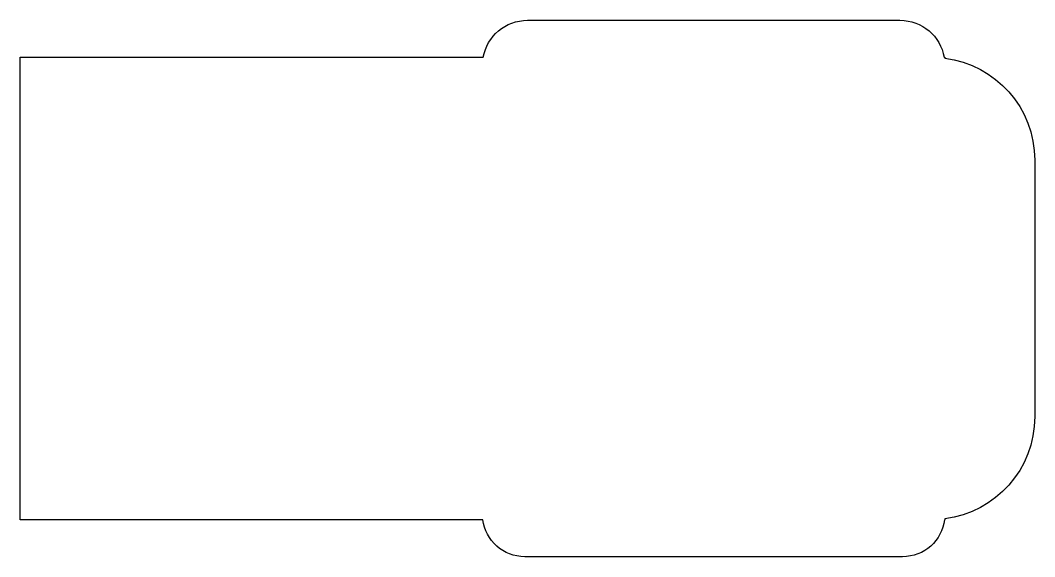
# Model space of a CAD drawing. Header units: centimetres. Extents: x -9.8 to 19.2, y -15 to 0.4.
import ezdxf

# ---------------------------------------------------------------- set-up
doc = ezdxf.new("R2010")
doc.units = ezdxf.units.CM
doc.header["$MEASUREMENT"] = 0
doc.layers.add('Layer 1', color=7, linetype='Continuous')

msp = doc.modelspace()

# ---------------------------------------------------------------- linework, layer by layer
at = {"layer": 'Layer 1'}
msp.add_open_spline([(4.6703, 0.36529), (4.03577, 0.36529), (3.51179, -0.09), (3.40526, -0.69305), (3.40526, -0.69305), (3.40526, -0.69305), (-9.84375, -0.69305), (-9.84375, -0.69305), (-9.84375, -0.69305), (-9.84375, -0.69305), (-9.84375, -13.92221), (-9.84375, -13.92221), (-9.84375, -13.92221), (-9.84375, -13.92221), (3.39534, -13.92221), (3.39534, -13.92221), (3.39534, -13.92221), (3.46946, -14.52025), (3.97633, -14.98055), (4.59506, -14.98055), (4.59506, -14.98055), (4.59506, -14.98055), (15.40494, -14.98055), (15.40494, -14.98055), (15.40494, -14.98055), (16.02367, -14.98055), (16.53054, -14.52025), (16.60466, -13.92221), (16.60466, -13.92221), (16.60466, -13.92221), (16.61458, -13.92221), (16.61458, -13.92221), (16.61458, -13.92221), (16.61458, -13.92221), (16.61458, -13.89824), (16.61458, -13.89824), (16.61458, -13.89824), (18.06802, -13.71372), (19.18517, -12.47891), (19.18517, -10.97376), (19.18517, -10.97376), (19.18517, -10.97376), (19.18517, -3.64067), (19.18517, -3.64067), (19.18517, -3.64067), (19.18517, -2.13552), (18.06803, -0.90071), (16.61458, -0.7162), (16.61458, -0.7162), (16.61458, -0.7162), (16.61458, -0.69305), (16.61458, -0.69305), (16.61458, -0.69305), (16.61458, -0.69305), (16.59474, -0.69305), (16.59474, -0.69305), (16.59474, -0.69305), (16.48821, -0.09), (15.96423, 0.36529), (15.3297, 0.36529), (15.3297, 0.36529), (15.3297, 0.36529), (4.6703, 0.36529), (4.6703, 0.36529)], degree=3, knots=[0, 0, 0, 0, 0.05882353, 0.05882353, 0.05882353, 0.05882353, 0.11764706, 0.11764706, 0.11764706, 0.11764706, 0.17647059, 0.17647059, 0.17647059, 0.17647059, 0.23529412, 0.23529412, 0.23529412, 0.23529412, 0.29411765, 0.29411765, 0.29411765, 0.29411765, 0.35294118, 0.35294118, 0.35294118, 0.35294118, 0.41176471, 0.41176471, 0.41176471, 0.41176471, 0.47058824, 0.47058824, 0.47058824, 0.47058824, 0.52941176, 0.52941176, 0.52941176, 0.52941176, 0.58823529, 0.58823529, 0.58823529, 0.58823529, 0.64705882, 0.64705882, 0.64705882, 0.64705882, 0.70588235, 0.70588235, 0.70588235, 0.70588235, 0.76470588, 0.76470588, 0.76470588, 0.76470588, 0.82352941, 0.82352941, 0.82352941, 0.82352941, 0.88235294, 0.88235294, 0.88235294, 0.88235294, 1, 1, 1, 1], dxfattribs=at)

doc.saveas('drawing.dxf')
